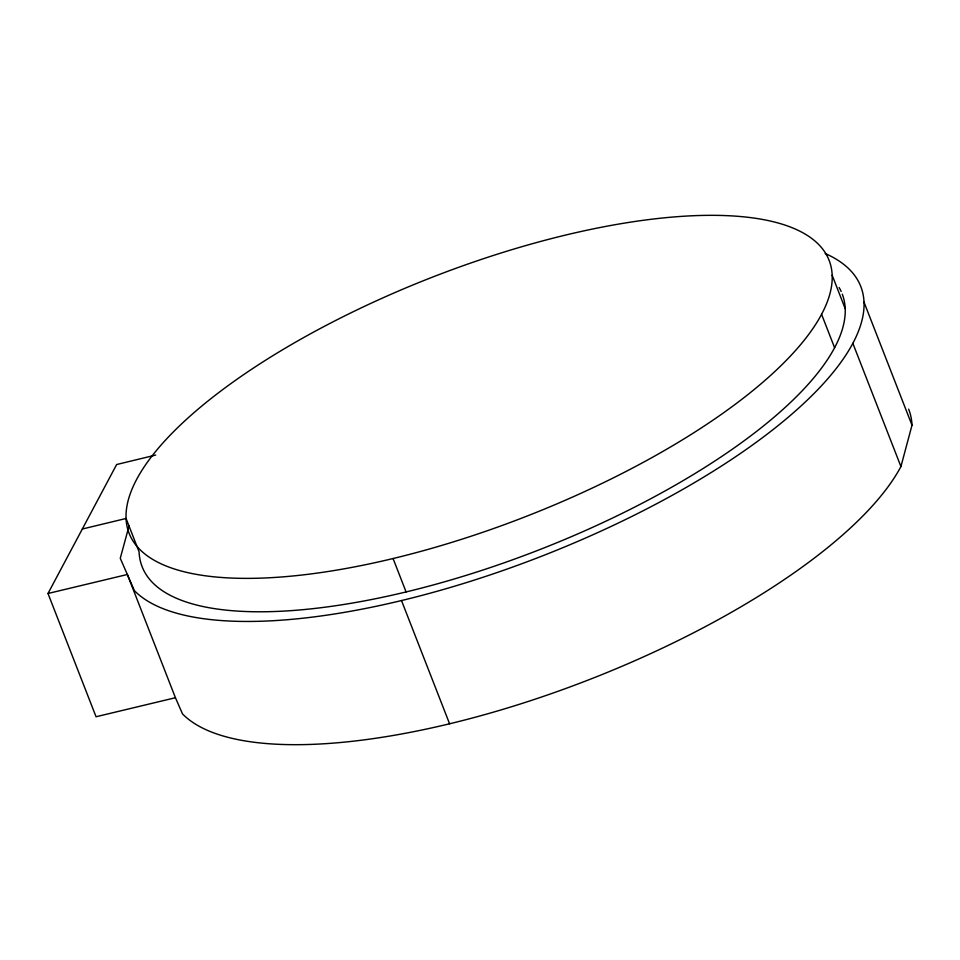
<?xml version="1.0" encoding="UTF-8"?>
<svg xmlns="http://www.w3.org/2000/svg" width="960" height="960" viewBox="0 0 960 960"><rect width="100%" height="100%" fill="white"/><g stroke="black" fill="none" stroke-linecap="round" stroke-linejoin="round"><path stroke-width="1.44" d="M175.428 697.728L96.048 716.748L48 593.496L127.356 574.488L175.428 697.728L182.52 713.916A395.688 135.336 -21.3 0 0 546.024 695.484A395.688 135.336 -21.3 0 0 900.924 466.56L912 425.208A395.688 135.336 -21.3 0 0 908.628 409.14M129.12 525.684L120.264 558.3L134.436 590.688A395.688 135.336 -21.3 0 0 626.352 519.132A395.688 135.336 -21.3 0 0 825.252 253.536M48 593.496L116.64 464.532L155.664 455.076M82.32 529.02L125.652 518.58M864.024 302.208L912 425.208M852.852 343.332L900.924 466.56M401.508 600.552L449.58 723.792M832.176 275.28A375.672 128.484 -21.3 0 1 307.368 574.38A375.672 128.484 -21.3 0 1 297.804 340.884A375.672 128.484 -21.3 0 1 832.176 275.28L845.208 308.688M821.58 314.316L834.6 347.724M393.072 558.528L406.092 591.936M126.06 518.412L139.08 551.82A375.672 128.484 -21.3 0 0 517.716 557.94A375.672 128.484 -21.3 0 0 842.292 294.18M839.124 287.532A375.672 128.484 -21.3 0 1 841.164 291.468"/></g></svg>
